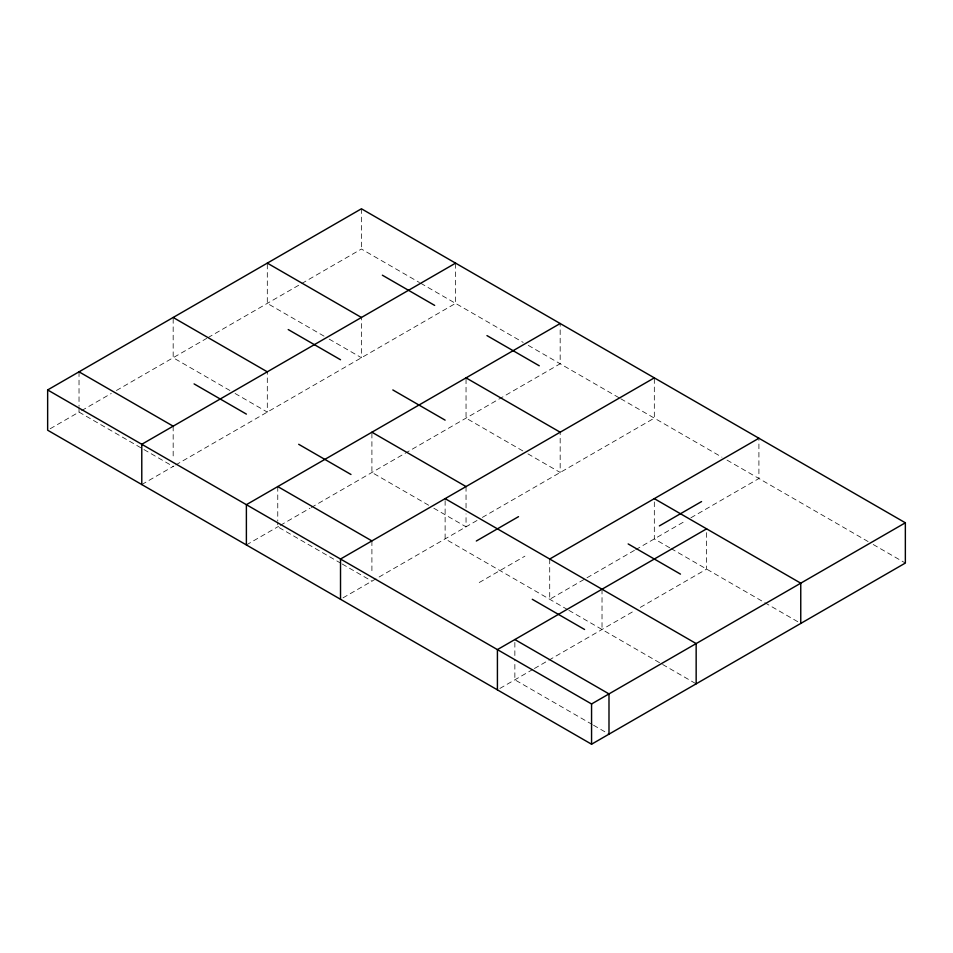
<?xml version="1.0" encoding="UTF-8"?>
<svg xmlns="http://www.w3.org/2000/svg" width="953" height="953" viewBox="0 0 953 953"><rect width="100%" height="100%" fill="white"/><g stroke="black" fill="none" stroke-linecap="round" stroke-linejoin="round"><path stroke-width="0.71" stroke-dasharray="4.76 3.57" d="M50.164 428.755L79.028 412.089L173.172 466.434M81.613 410.6L111.263 393.47M116.421 390.492L206.694 338.375M207.98 337.636L361.437 249.031L419.475 282.541M141.783 484.553L173.934 465.993M175.745 464.945L455.582 303.388L455.582 263.123M246.386 544.937L278.538 526.378M280.349 525.329L309.999 508.211M311.297 507.472L560.173 363.772L560.173 323.52M343.032 597.841L477.644 520.124M482.337 517.419L654.318 418.129L654.318 377.864M479.24 582.533L524.912 556.159M634.424 550.381L549.714 599.294L549.714 559.03M635.711 549.643L686.208 520.493M690.889 517.789L758.91 478.513L758.91 438.249M499.908 688.435L533.132 669.256M534.407 668.518L635.186 610.337M640.285 607.395L706.614 569.096L706.614 528.832M420.761 283.279L523.185 342.413M528.284 345.367L619.498 398.02M620.784 398.771L721.921 457.154M727.02 460.096L868.1 541.554M873.234 544.52L905.35 563.056M324.044 336.147L267.305 303.388L267.305 263.123M329.202 339.125L361.437 357.732L361.437 317.48M522.78 450.888L466.041 418.129L466.041 377.864M527.938 453.866L560.173 472.474L560.173 432.209M669.733 547.796L654.318 538.898L654.318 501.516M671.019 548.547L800.758 623.441M229.911 390.492L173.172 357.732L173.172 317.48M235.069 393.47L267.305 412.089L267.305 371.825M428.647 505.233L371.908 472.474L371.908 432.209M433.806 508.211L466.041 526.818L466.041 513.881M567.571 609.598L445.122 538.898L445.122 498.645M568.858 610.337L661.334 663.729M662.621 664.479L696.155 683.837M340.948 563.306L277.764 526.818L277.764 522.506M342.246 564.045L371.908 581.175M592.23 724.483L514.858 679.811L514.858 659.679M593.516 725.221L608.991 734.155M602.022 589.228L602.022 629.48M514.858 642.429L514.858 658.237M466.041 486.566L466.041 508.128M371.908 540.911L371.908 573.98M361.437 208.778L361.437 249.031M277.764 486.566L277.764 521.077M173.172 426.182L173.172 459.251M79.028 371.825L79.028 406.335M79.028 407.777L79.028 412.089"/><path stroke-width="1.43" d="M47.65 389.944L361.437 208.778L905.35 522.792L905.35 563.056L591.563 744.222L47.65 430.208L47.65 389.944L591.563 703.969L905.35 522.792M455.582 263.123L141.783 444.289L141.783 484.553M560.173 323.52L246.386 504.685L246.386 544.937M654.318 377.864L340.519 559.03L340.519 599.294M476.321 541.018L518.515 516.657M549.714 559.03L758.91 438.249M659.369 525.913L701.563 501.564M706.614 528.832L497.418 649.612L497.418 689.877M382.367 275.203L434.663 305.401M486.959 335.587L539.255 365.785M267.305 263.123L361.437 317.48M466.041 377.864L560.173 432.209M654.318 498.645L800.758 583.188L800.758 623.441M288.223 329.559L340.519 359.746M392.827 389.944L445.122 420.142M628.17 543.937L680.466 574.123M173.172 317.48L267.305 371.825M371.908 432.209L466.041 486.566M445.122 498.645L696.155 643.573L696.155 683.837M194.09 383.904L246.386 414.102M298.682 444.289L350.978 474.487M532.286 599.294L584.582 629.48M79.028 371.825L173.172 426.182M277.764 486.566L371.908 540.911M514.858 639.546L608.991 693.903L608.991 734.155M591.563 703.969L591.563 744.222"/></g></svg>
